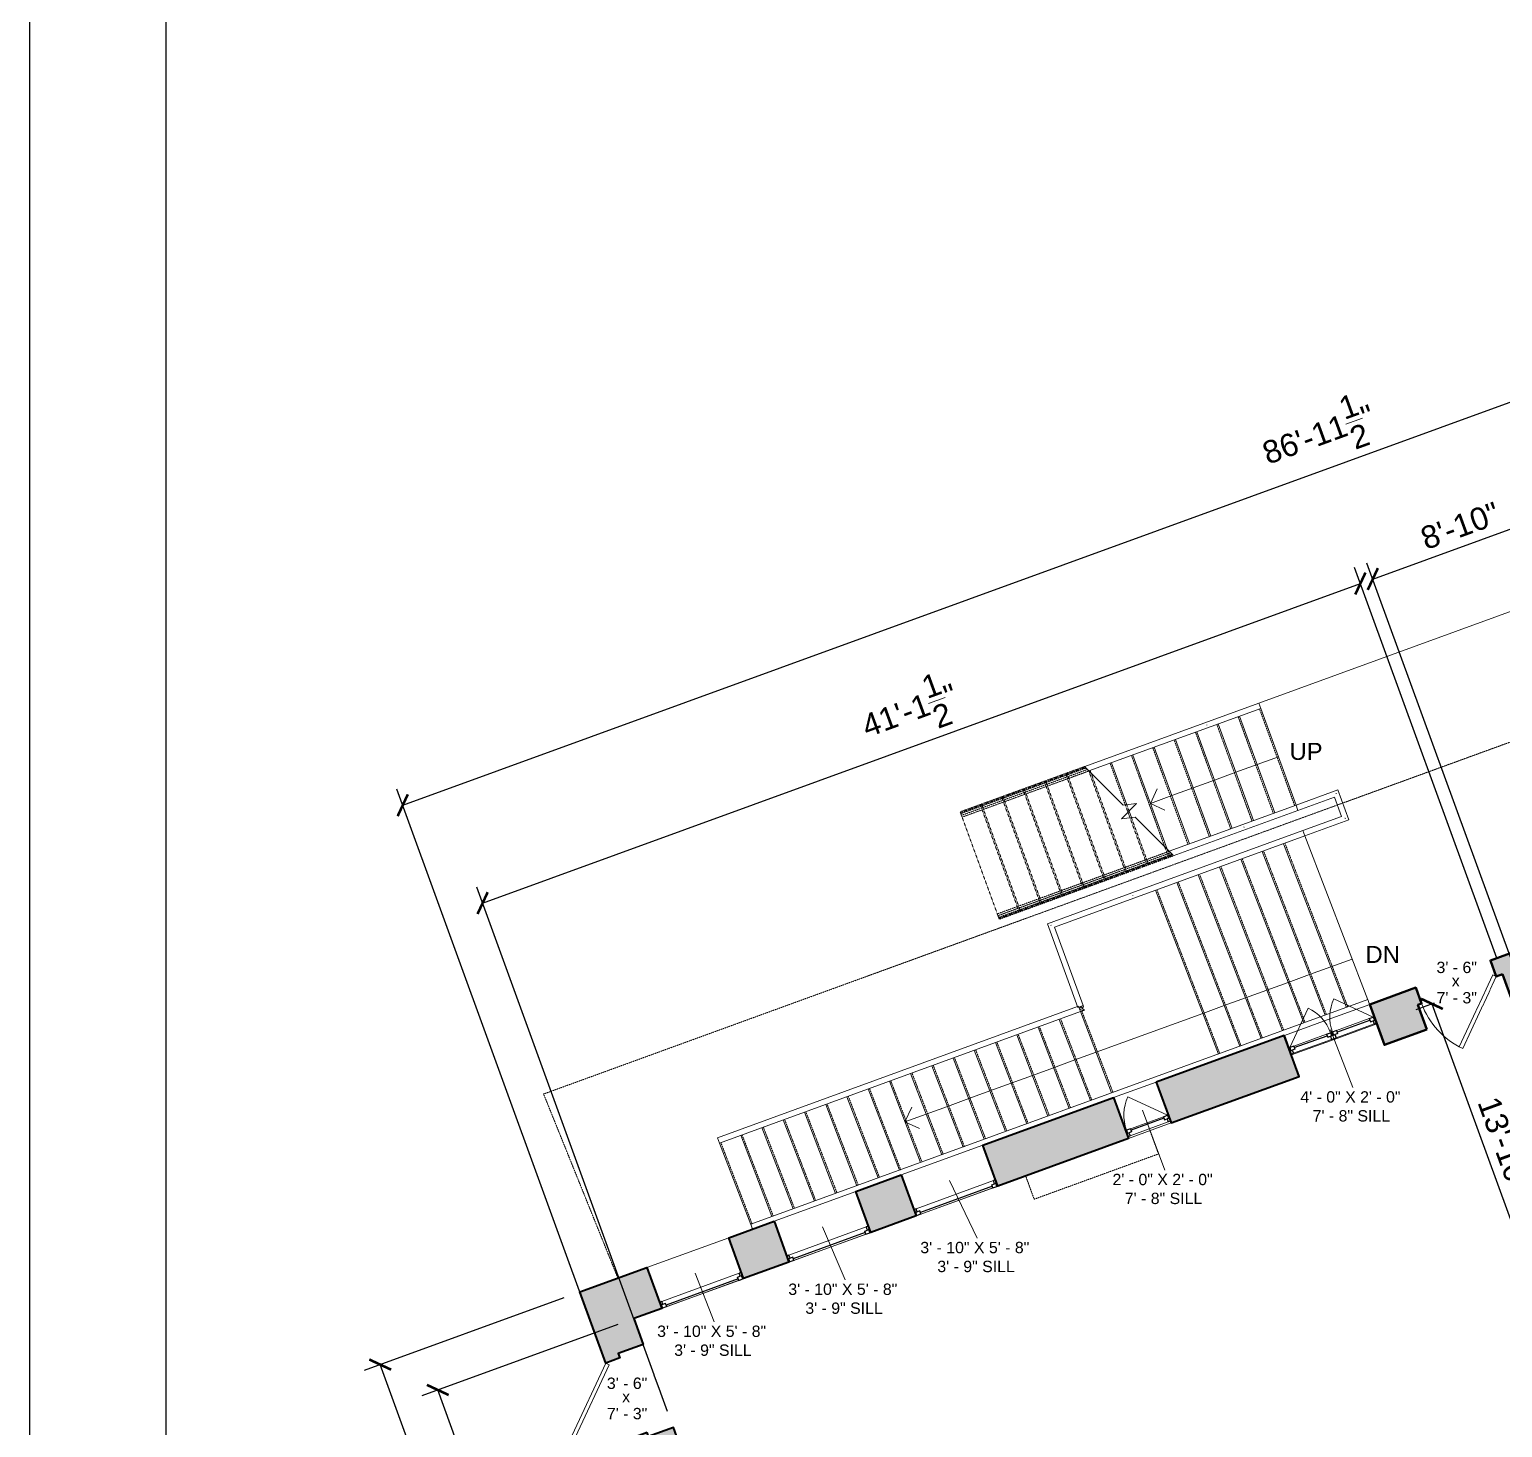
# Model space of a CAD drawing. Header units: inches. Extents: x -2078 to 106214, y -964 to 6385.
# Drawn here: x 12278 to 13056, y 4345 to 5083 of the extents above; entities that cross this region are included whole.
import ezdxf

# ---------------------------------------------------------------- set-up
doc = ezdxf.new("R2010")
doc.units = ezdxf.units.IN
doc.header["$MEASUREMENT"] = 0
doc.linetypes.add('HIDDEN2', pattern=[0.1875, 0.125, -0.0625])
doc.linetypes.add('Overhead 1_16_', pattern=[0.101562, 0.0625, -0.039062])
for name, color, linetype, lineweight in [('A-ANNO', 2, 'Continuous', 5), ('A-ANNO-DIMS', 1, 'Continuous', 9), ('A-CASE', 4, 'Continuous', 9), ('A-DETAIL-3', 40, 'Continuous', 15), ('A-DOOR', 1, 'Continuous', 18), ('A-GLAZ', 2, 'Continuous', 30), ('A-HIDDEN', 2, 'HIDDEN2', 18), ('A-RAILING', 4, 'Continuous', 9), ('A-STRS', 4, 'Continuous', 9), ('A-STRS-MBND', 31, 'Overhead 1_16_', 9), ('A-WALL', 3, 'Continuous', 40), ('A-WINDOWS', 2, 'Continuous', 18), ('S-STRS-ANNO', 31, 'Continuous', 9), ('S-STRS-MBND', 31, 'Continuous', 9)]:
    doc.layers.add(name, color=color, linetype=linetype, lineweight=lineweight)
doc.layers.add('A-HATCH', color=9, linetype='Continuous')
doc.layers.add('A-TB', color=7, linetype='Continuous')
doc.styles.add('Arial', font='arial.ttf')
doc.styles.add('Arial_1', font='arial.ttf', dxfattribs={"height": 0.0625})
doc.styles.add('Arial_2', font='arial.ttf', dxfattribs={"height": 3})
doc.styles.add('Jay Cad', font='arial.ttf', dxfattribs={"height": 0.125})
doc.dimstyles.new('Jay Cad - DIMS', dxfattribs={"dimtxt": 0.125, "dimasz": 0.09375, "dimexe": 0.09375, "dimexo": 0.09375, "dimgap": 0.046875, "dimtad": 1, "dimdec": 1, "dimzin": 0, "dimdsep": 46, "dimlunit": 4, "dimtxsty": 'Jay Cad', "dimblk": 'ARCHTICK', "dimcen": 0.09, "dimclrd": 1, "dimclre": 1, "dimclrt": 256, "dimadec": 0, "dimazin": 0, "dimtfac": 1, "dimtdec": 1, "dimtofl": 0, "dimtmove": 1, "dimatfit": 3, "dimfxl": 1, "dimtolj": 1, "dimtzin": 0, "dimarcsym": 0})

# ---------------------------------------------------------------- blocks, each defined once
blk = doc.blocks.new('Railing - Railing-1516540-Munger Science Center _ Ahmanson Lecture Hall-2nd Floor')
at = {"layer": 'A-RAILING'}
for p, q in [((-1769.82, 255.33), (-1769.88, 255.51)), ((-1768.53, 254.73), (-1768.8, 255.47))]:
    blk.add_line(p, q, dxfattribs=at)
blk = doc.blocks.new('Top Rail Type - Top Rail_Internal_-1516546-Munger Science Center _ Ahmanson Lecture Hall-2nd Floor')
at = {"layer": 'A-RAILING', "flags": 128}
for points in [[(-1617.09, 258.01), (-1617.06, 257.93), (-1617.04, 257.85)], [(-1943.16, 139.15), (-1943.19, 139.23), (-1943.22, 139.31)]]:
    blk.add_lwpolyline(points, dxfattribs=at)
blk = doc.blocks.new('Top Rail Type - Top Rail_Internal_-V3-Munger Science Center _ Ahmanson Lecture Hall-2nd Floor')
at = {"layer": 'A-RAILING'}
for p, q in [((-1943.7, 140.64), (-1617.58, 259.34)), ((-1617.58, 259.34), (-1616.66, 256.83)), ((-1943.7, 140.64), (-1942.79, 138.13))]:
    blk.add_line(p, q, dxfattribs=at)
blk = doc.blocks.new('Top Rail Type - Top Rail_Internal_-1516557-Munger Science Center _ Ahmanson Lecture Hall-2nd Floor')
at = {"layer": 'A-RAILING'}
for p, q in [((-1769.49, 252.99), (-1767.6, 253.68)), ((-1767.77, 255.56), (-1768, 256.19))]:
    blk.add_line(p, q, dxfattribs=at)
at = {"layer": 'A-RAILING', "flags": 128}
for points in [[(-1651.41, 347.31), (-1651.38, 347.23), (-1651.35, 347.15)], [(-1767.6, 253.68), (-1767.5, 253.77), (-1767.53, 253.92), (-1767.68, 254.12), (-1767.95, 254.35), (-1768.31, 254.6), (-1768.75, 254.86), (-1769.23, 255.09), (-1769.72, 255.3), (-1770.1, 255.43)], [(-1770.1, 254.45), (-1770.01, 254.4), (-1769.53, 254.16), (-1769.04, 253.95), (-1768.57, 253.79), (-1768.16, 253.69), (-1767.83, 253.65), (-1767.6, 253.68)], [(-1767.77, 255.56), (-1767.77, 255.42), (-1767.91, 255.35), (-1768.16, 255.33), (-1768.51, 255.39), (-1768.93, 255.51), (-1769.41, 255.68), (-1769.52, 255.73)], [(-1960.75, 184.88), (-1960.78, 184.96), (-1960.81, 185.04)]]:
    blk.add_lwpolyline(points, dxfattribs=at)
at = {"layer": 'A-RAILING'}
for points in [[(-1741.72, 314.26), (-1741.73, 314.28), (-1741.75, 314.34), (-1741.77, 314.39), (-1741.78, 314.41)], [(-1784.91, 298.53), (-1784.95, 298.55), (-1785.03, 298.59), (-1785.1, 298.62), (-1785.14, 298.64)]]:
    blk.add_open_spline(points, degree=3, dxfattribs=at)
blk = doc.blocks.new('Top Rail Type - Top Rail_Internal_-V4-Munger Science Center _ Ahmanson Lecture Hall-2nd Floor')
at = {"layer": 'A-RAILING'}
for p, q in [((-1742.26, 315.75), (-1651.89, 348.64)), ((-1741.24, 312.93), (-1650.87, 345.82)), ((-1651.89, 348.64), (-1650.87, 345.82)), ((-1786.95, 299.48), (-1742.26, 315.75)), ((-1783.1, 297.69), (-1741.24, 312.93)), ((-1770.82, 255.17), (-1786.95, 299.48)), ((-1768, 256.19), (-1783.1, 297.69)), ((-1961.29, 186.37), (-1770.99, 255.64)), ((-1960.27, 183.55), (-1769.49, 252.99)), ((-1770.82, 255.17), (-1770.52, 255.28)), ((-1770.69, 255.74), (-1770.52, 255.81)), ((-1770.52, 255.81), (-1769.49, 252.99)), ((-1770.35, 255.34), (-1768, 256.19)), ((-1961.29, 186.37), (-1960.27, 183.55))]:
    blk.add_line(p, q, dxfattribs=at)
blk = doc.blocks.new('JC_DOOR_SINGLE PANEL - SINGLE DOOR-1460585-Munger Science Center _ Ahmanson Lecture Hall-2nd Floor')
at = {"layer": 'A-DOOR', "lineweight": 20}
for p, q in [((-10.11, -32.78), (19.59, -3.09)), ((21, -4.5), (-8.7, -34.2)), ((19.59, -3.09), (21, -4.5)), ((-8.7, -34.2), (-10.11, -32.78))]:
    blk.add_line(p, q, dxfattribs=at)
at = {"layer": 'A-DOOR', "lineweight": 9}
blk.add_arc((21, -4.5), 42, 180, 225, dxfattribs=at)
blk = doc.blocks.new('JC_CASEMENT_DOUBLE - CASEMENT - DOUBLE-1619503-Munger Science Center _ Ahmanson Lecture Hall-2nd Floor')
at = {"layer": 'A-GLAZ'}
for p, q in [((-24, 5.5), (-24, -5.5)), ((24, 5.5), (24, -5.5)), ((-21.25, -1.5), (-24, -1.5)), ((-24, -5), (-22.75, -5)), ((-23.5, -1.5), (-23.5, -3.25)), ((-23.5, -3.25), (-22.75, -3.25)), ((-21.25, -3.25), (-22.75, -3.25)), ((-22.75, -3.25), (-22.75, -5)), ((-21.25, -1.5), (-21.25, -3.25)), ((-2.75, -1.5), (0, -1.5)), ((-2.75, -1.5), (-2.75, -3.25)), ((-2.75, -3.25), (-1.25, -3.25)), ((-1.25, -3.25), (-1.25, -5)), ((-0.5, -3.25), (-1.25, -3.25)), ((-1.25, -5), (0, -5)), ((-0.5, -1.5), (-0.5, -3.25)), ((2.75, -1.5), (0, -1.5)), ((0, -5), (1.25, -5)), ((0.5, -1.5), (0.5, -3.25)), ((0.5, -3.25), (1.25, -3.25)), ((2.75, -3.25), (1.25, -3.25)), ((1.25, -3.25), (1.25, -5)), ((2.75, -1.5), (2.75, -3.25)), ((21.25, -1.5), (24, -1.5)), ((21.25, -1.5), (21.25, -3.25)), ((21.25, -3.25), (22.75, -3.25)), ((22.75, -3.25), (22.75, -5)), ((23.5, -3.25), (22.75, -3.25)), ((22.75, -5), (24, -5)), ((23.5, -1.5), (23.5, -3.25))]:
    blk.add_line(p, q, dxfattribs=at)
at = {"layer": 'A-GLAZ', "lineweight": 9}
for p, q in [((-1.25, -5), (-22.75, -5)), ((-21.25, -1.5), (-2.75, -1.5)), ((22.75, -5), (1.25, -5)), ((2.75, -1.5), (21.25, -1.5))]:
    blk.add_line(p, q, dxfattribs=at)
at = {"layer": 'A-GLAZ', "lineweight": 30}
for p, q in [((-21.25, -2.38), (-2.75, -2.38)), ((2.75, -2.38), (21.25, -2.38))]:
    blk.add_line(p, q, dxfattribs=at)
at = {"layer": 'A-WINDOWS', "lineweight": 9}
for p, q in [((-23.5, -1.5), (-7.24, 14.76)), ((23.5, -1.5), (7.24, 14.76))]:
    blk.add_line(p, q, dxfattribs=at)
at = {"layer": 'A-WINDOWS'}
for p, q in [((0, 5.5), (-24, 5.5)), ((24, 5.5), (0, 5.5)), ((-24, -5.5), (0, -5.5)), ((0, -5.5), (24, -5.5))]:
    blk.add_line(p, q, dxfattribs=at)
at = {"layer": 'A-WINDOWS', "lineweight": 9}
for centre, start, end in [((-23.5, -1.5), 360, 45), ((23.5, -1.5), 135, 180)]:
    blk.add_arc(centre, 23, start, end, dxfattribs=at)
blk = doc.blocks.new('Window-Casement-Single_Left instance - 17_ x 24_-1619412-Munger Science Center _ Ahmanson Lecture Hall-2nd Floor')
at = {"layer": 'A-GLAZ'}
for p, q in [((-12, 11.5), (-12, -11.5)), ((12, 11.5), (12, -11.5)), ((-9.25, -7), (-12, -7)), ((-11.5, -7), (-11.5, -8.75)), ((-9.25, -7), (-9.25, -8.75)), ((9.25, -7), (12, -7)), ((9.25, -7), (9.25, -8.75)), ((11.5, -7), (11.5, -8.75)), ((-10.75, -10.5), (-12, -10.5)), ((-11.5, -8.75), (-10.75, -8.75)), ((-9.25, -8.75), (-10.75, -8.75)), ((-10.75, -8.75), (-10.75, -10.5)), ((9.25, -8.75), (10.75, -8.75)), ((10.75, -8.75), (10.75, -10.5)), ((11.5, -8.75), (10.75, -8.75)), ((12, -10.5), (10.75, -10.5))]:
    blk.add_line(p, q, dxfattribs=at)
at = {"layer": 'A-GLAZ', "lineweight": 9}
for p, q in [((9.25, -7), (-9.25, -7)), ((-10.75, -10.5), (10.75, -10.5))]:
    blk.add_line(p, q, dxfattribs=at)
at = {"layer": 'A-GLAZ', "lineweight": 30}
blk.add_line((9.25, -7.88), (-9.25, -7.88), dxfattribs=at)
at = {"layer": 'A-WINDOWS'}
for p, q in [((-12, 11.5), (12, 11.5)), ((12, -11.5), (-12, -11.5))]:
    blk.add_line(p, q, dxfattribs=at)
at = {"layer": 'A-WINDOWS', "lineweight": 9}
blk.add_line((11.5, -7), (-4.76, 9.26), dxfattribs=at)
blk.add_arc((11.5, -7), 23, 135, 180, dxfattribs=at)
blk = doc.blocks.new('JC_FIXED WINDOW - MUNTIN - FIXED WINDOW-1619307-Munger Science Center _ Ahmanson Lecture Hall-2nd Floor')
at = {"layer": 'A-GLAZ'}
for p, q in [((-23, 11.5), (-23, -11.5)), ((-20.25, 11.5), (-23, 11.5)), ((-23, 8), (-21.75, 8)), ((-22.5, 11.5), (-22.5, 9.75)), ((-22.5, 9.75), (-21.75, 9.75)), ((-20.25, 9.75), (-21.75, 9.75)), ((-21.75, 9.75), (-21.75, 8)), ((-20.25, 11.5), (-20.25, 9.75)), ((20.25, 11.5), (23, 11.5)), ((20.25, 11.5), (20.25, 9.75)), ((20.25, 9.75), (22.5, 9.75)), ((21.75, 9.75), (21.75, 8)), ((21.75, 8), (23, 8)), ((22.5, 11.5), (22.5, 9.75)), ((23, 11.5), (23, -11.5))]:
    blk.add_line(p, q, dxfattribs=at)
at = {"layer": 'A-GLAZ', "lineweight": 9}
for p, q in [((21.75, 8), (-21.75, 8)), ((20.25, 11.5), (-20.25, 11.5))]:
    blk.add_line(p, q, dxfattribs=at)
at = {"layer": 'A-GLAZ', "lineweight": 30}
blk.add_line((-20.25, 10.625), (20.25, 10.625), dxfattribs=at)
at = {"layer": 'A-WINDOWS'}
for p, q in [((23, 11.5), (-23, 11.5)), ((-23, -11.5), (23, -11.5))]:
    blk.add_line(p, q, dxfattribs=at)
blk = doc.blocks.new('JC_DOOR_SINGLE PANEL - SINGLE DOOR-1467870-Munger Science Center _ Ahmanson Lecture Hall-2nd Floor')
at = {"layer": 'A-DOOR', "lineweight": 20}
for p, q in [((-8.7, 33.7), (-10.11, 32.28)), ((-10.11, 32.28), (19.59, 2.59)), ((21, 4), (-8.7, 33.7)), ((19.59, 2.59), (21, 4))]:
    blk.add_line(p, q, dxfattribs=at)
at = {"layer": 'A-DOOR', "lineweight": 9}
blk.add_arc((21, 4), 42, 135, 180, dxfattribs=at)
blk = doc.blocks.new('Railing - Railing-1586091-Munger Science Center _ Ahmanson Lecture Hall-2nd Floor')
at = {"layer": 'A-RAILING', "linetype": 'HIDDEN2'}
for p, q in [((-1766.54, 381.72), (-1832.68, 357.64)), ((-1766.54, 381.72), (-1832.68, 357.64)), ((-1766.54, 381.72), (-1832.68, 357.64)), ((-1766.54, 381.72), (-1832.68, 357.64)), ((-1766.54, 381.72), (-1832.68, 357.64)), ((-1765.76, 380.94), (-1832.34, 356.7)), ((-1765.76, 380.94), (-1832.34, 356.7)), ((-1765.76, 380.94), (-1832.34, 356.7)), ((-1765.76, 380.94), (-1832.34, 356.7)), ((-1765.76, 380.94), (-1832.34, 356.7)), ((-1832.34, 356.7), (-1832.68, 357.64)), ((-1832.34, 356.7), (-1832.68, 357.64)), ((-1832.34, 356.7), (-1832.68, 357.64)), ((-1832.34, 356.7), (-1832.68, 357.64)), ((-1832.34, 356.7), (-1832.68, 357.64))]:
    blk.add_line(p, q, dxfattribs=at)
at = {"layer": 'A-RAILING'}
for p, q in [((-1766.4, 381.77), (-1766.54, 381.72)), ((-1766.54, 381.72), (-1765.76, 380.94)), ((-1766.54, 381.72), (-1765.76, 380.94)), ((-1766.54, 381.72), (-1765.76, 380.94)), ((-1766.54, 381.72), (-1765.76, 380.94)), ((-1766.54, 381.72), (-1765.76, 380.94)), ((-1765.69, 380.96), (-1765.76, 380.94))]:
    blk.add_line(p, q, dxfattribs=at)
blk = doc.blocks.new('Railing - Railing-1586095-Munger Science Center _ Ahmanson Lecture Hall-2nd Floor')
at = {"layer": 'A-RAILING', "linetype": 'HIDDEN2'}
for p, q in [((-1721.84, 336.92), (-1813.06, 303.72)), ((-1721.84, 336.92), (-1813.06, 303.72)), ((-1721.84, 336.92), (-1813.06, 303.72)), ((-1721.84, 336.92), (-1813.06, 303.72)), ((-1721.84, 336.92), (-1813.06, 303.72)), ((-1721.14, 336.11), (-1812.72, 302.78)), ((-1721.14, 336.11), (-1812.72, 302.78)), ((-1721.14, 336.11), (-1812.72, 302.78)), ((-1721.14, 336.11), (-1812.72, 302.78)), ((-1721.14, 336.11), (-1812.72, 302.78)), ((-1812.72, 302.78), (-1813.06, 303.72)), ((-1812.72, 302.78), (-1813.06, 303.72)), ((-1812.72, 302.78), (-1813.06, 303.72)), ((-1812.72, 302.78), (-1813.06, 303.72)), ((-1812.72, 302.78), (-1813.06, 303.72))]:
    blk.add_line(p, q, dxfattribs=at)
blk = doc.blocks.new('Top Rail Type - Top Rail_Internal_-1586101-Munger Science Center _ Ahmanson Lecture Hall-2nd Floor')
at = {"layer": 'A-RAILING'}
blk.add_line((-1702.63, 404.28), (-1702.74, 404.58), dxfattribs=at)
at = {"layer": 'A-RAILING', "flags": 128}
blk.add_lwpolyline([(-1674.67, 414.71), (-1674.65, 414.63), (-1674.62, 414.56)], dxfattribs=at)
blk = doc.blocks.new('Top Rail Type - Top Rail_Internal_-V7-Munger Science Center _ Ahmanson Lecture Hall-2nd Floor')
at = {"layer": 'A-RAILING'}
for p, q in [((-1675.16, 416.04), (-1767.1, 382.58)), ((-1674.13, 413.22), (-1764.98, 380.16)), ((-1674.13, 413.22), (-1675.16, 416.04)), ((-1767.1, 382.58), (-1766.93, 382.11)), ((-1766.93, 382.11), (-1764.98, 380.16))]:
    blk.add_line(p, q, dxfattribs=at)
at = {"layer": 'A-RAILING', "linetype": 'HIDDEN2'}
for p, q in [((-1767.1, 382.58), (-1833.03, 358.58)), ((-1764.98, 380.16), (-1832, 355.76)), ((-1832, 355.76), (-1833.03, 358.58))]:
    blk.add_line(p, q, dxfattribs=at)
blk = doc.blocks.new('Top Rail Type - Top Rail_Internal_-1586112-Munger Science Center _ Ahmanson Lecture Hall-2nd Floor')
at = {"layer": 'A-RAILING'}
blk.add_line((-1683, 350.36), (-1683.11, 350.65), dxfattribs=at)
at = {"layer": 'A-RAILING', "flags": 128}
blk.add_lwpolyline([(-1655.05, 360.78), (-1655.02, 360.71), (-1654.99, 360.63)], dxfattribs=at)
blk = doc.blocks.new('Top Rail Type - Top Rail_Internal_-V8-Munger Science Center _ Ahmanson Lecture Hall-2nd Floor')
at = {"layer": 'A-RAILING'}
for p, q in [((-1655.53, 362.12), (-1722.55, 337.72)), ((-1654.51, 359.3), (-1720.43, 335.3)), ((-1654.51, 359.3), (-1655.53, 362.12)), ((-1722.55, 337.72), (-1720.6, 335.77)), ((-1720.6, 335.77), (-1720.43, 335.3))]:
    blk.add_line(p, q, dxfattribs=at)
at = {"layer": 'A-RAILING', "linetype": 'HIDDEN2'}
for p, q in [((-1722.55, 337.72), (-1813.4, 304.66)), ((-1720.43, 335.3), (-1812.37, 301.84)), ((-1812.37, 301.84), (-1813.4, 304.66))]:
    blk.add_line(p, q, dxfattribs=at)
blk = doc.blocks.new('Top Rail Type - Top Rail_Internal_-1586316-Munger Science Center _ Ahmanson Lecture Hall-2nd Floor')
at = {"layer": 'A-RAILING'}
blk.add_line((-1651.41, 347.32), (-1651.35, 347.14), dxfattribs=at)
for points in [[(-1634.4, 368.11), (-1634.38, 368.15), (-1634.34, 368.23), (-1634.31, 368.31), (-1634.29, 368.35)], [(-1629.71, 355.22), (-1629.67, 355.2), (-1629.59, 355.16), (-1629.51, 355.12), (-1629.47, 355.11)]]:
    blk.add_open_spline(points, degree=3, dxfattribs=at)
blk = doc.blocks.new('Top Rail Type - Top Rail_Internal_-V9-Munger Science Center _ Ahmanson Lecture Hall-2nd Floor')
at = {"layer": 'A-RAILING'}
for p, q in [((-1655.53, 362.12), (-1633.45, 370.15)), ((-1654.51, 359.3), (-1635.24, 366.31)), ((-1635.24, 366.31), (-1631.51, 356.06)), ((-1633.45, 370.15), (-1627.67, 354.26)), ((-1631.51, 356.06), (-1651.89, 348.64)), ((-1627.67, 354.26), (-1650.87, 345.82)), ((-1650.87, 345.82), (-1651.89, 348.64))]:
    blk.add_line(p, q, dxfattribs=at)
blk = doc.blocks.new('JC- existing door Tag_quad - JC- existing door Tag_quad-839775-Munger Science Center _ Ahmanson Lecture Hall-2nd Floor')
at = {"layer": 'A-ANNO', "insert": (-0.0234, 0.0378), "char_height": 0.0625, "width": 0.0505, "attachment_point": 1, "style": 'Arial_1', "bg_fill": 3, "box_fill_scale": 1.25, "bg_fill_color": 256, "bg_fill_true_color": 13158600, "bg_fill_transparency": 0}
blk.add_mtext('x', dxfattribs=at)
blk = doc.blocks.new('_ArchTick')
at = {"color": 0, "linetype": 'ByBlock', "const_width": 0.15}
blk.add_lwpolyline([(-0.5, -0.5), (0.5, 0.5)], dxfattribs=at)
blk = doc.blocks.new('*D3389')
at = {"layer": 'A-ANNO-DIMS', "color": 1, "lineweight": -2, "transparency": 16777216}
for p, q in [((12588.82, 4399.29), (12485.23, 4361.59)), ((12642.63, 3955.43), (12493.68, 4364.67)), ((12737.77, 3990.06), (12634.18, 3952.35))]:
    blk.add_line(p, q, dxfattribs=at)
at = {"layer": 'Defpoints', "color": 0, "transparency": 16777216}
for p in [(12597.28, 4402.37), (12493.68, 4364.67), (12746.23, 3993.13)]:
    blk.add_point(p, dxfattribs=at)
at = {"layer": 'A-ANNO-DIMS', "color": 1, "lineweight": -2, "transparency": 16777216, "xscale": 9, "yscale": 9, "zscale": 9}
for p, rotation in [((12493.68, 4364.67), 110.0000000004285), ((12642.63, 3955.43), 290.0000000004284)]:
    blk.add_blockref('_ArchTick', p, dxfattribs=dict(at, rotation=rotation))
at = {"layer": 'A-ANNO-DIMS', "color": 2, "transparency": 16777216, "insert": (12585.69, 4166.43), "char_height": 12, "width": 1.4974, "attachment_point": 5, "rotation": 290, "style": 'Jay Cad'}
blk.add_mtext('\\A1;36\'-3{\\H1x;\\S1/2;}"', dxfattribs=at)
blk = doc.blocks.new('*D3391')
at = {"layer": 'A-ANNO-DIMS', "color": 1, "lineweight": -2, "transparency": 16777216}
for p, q in [((12560.28, 4413.38), (12454.81, 4374.99)), ((12709.52, 3701.49), (12463.26, 4378.07)), ((13392.59, 3950.11), (12701.06, 3698.41))]:
    blk.add_line(p, q, dxfattribs=at)
at = {"layer": 'Defpoints', "color": 0, "transparency": 16777216}
for p in [(12568.74, 4416.46), (12463.26, 4378.07), (13401.05, 3953.19)]:
    blk.add_point(p, dxfattribs=at)
at = {"layer": 'A-ANNO-DIMS', "color": 1, "lineweight": -2, "transparency": 16777216, "xscale": 9, "yscale": 9, "zscale": 9}
for p, rotation in [((12463.26, 4378.07), 110.0000000004285), ((12709.52, 3701.49), 290.0000000004284)]:
    blk.add_blockref('_ArchTick', p, dxfattribs=dict(at, rotation=rotation))
at = {"layer": 'A-ANNO-DIMS', "color": 2, "transparency": 16777216, "insert": (12596.38, 4043.42), "char_height": 12, "width": 0.9747, "attachment_point": 5, "rotation": 290, "style": 'Jay Cad'}
blk.add_mtext("\\A1;60'", dxfattribs=at)
blk = doc.blocks.new('*D3396')
at = {"layer": 'A-ANNO-DIMS', "color": 1, "lineweight": -2, "transparency": 16777216}
for p, q in [((13160.18, 4629.6), (13084.38, 4837.85)), ((12987.85, 4793.14), (13087.46, 4829.39)), ((13060.57, 4593.34), (12984.77, 4801.59))]:
    blk.add_line(p, q, dxfattribs=at)
at = {"layer": 'Defpoints', "color": 0, "transparency": 16777216}
for p in [(13087.46, 4829.39), (13163.26, 4621.14), (13063.65, 4584.89)]:
    blk.add_point(p, dxfattribs=at)
at = {"layer": 'A-ANNO-DIMS', "color": 1, "lineweight": -2, "transparency": 16777216, "xscale": 9, "yscale": 9, "zscale": 9}
for p, rotation in [((13087.46, 4829.39), 20.00000000002227), ((12987.85, 4793.14), 200.0000000000223)]:
    blk.add_blockref('_ArchTick', p, dxfattribs=dict(at, rotation=rotation))
at = {"layer": 'A-ANNO-DIMS', "color": 2, "transparency": 16777216, "insert": (13034.02, 4821.25), "char_height": 12, "width": 0.9747, "attachment_point": 5, "rotation": 20, "style": 'Jay Cad'}
blk.add_mtext('\\A1;8\'-10"', dxfattribs=at)
blk = doc.blocks.new('*D3397')
at = {"layer": 'A-ANNO-DIMS', "color": 1, "lineweight": -2, "transparency": 16777216}
for p, q in [((13053.31, 4592.83), (12978.2, 4799.2)), ((12517.37, 4621.9), (12981.27, 4790.74)), ((12615.15, 4353.27), (12514.3, 4630.35))]:
    blk.add_line(p, q, dxfattribs=at)
at = {"layer": 'Defpoints', "color": 0, "transparency": 16777216}
for p in [(12981.27, 4790.74), (13056.39, 4584.37), (12618.22, 4344.81)]:
    blk.add_point(p, dxfattribs=at)
at = {"layer": 'A-ANNO-DIMS', "color": 1, "lineweight": -2, "transparency": 16777216, "xscale": 9, "yscale": 9, "zscale": 9}
for p, rotation in [((12981.27, 4790.74), 20.00000000002227), ((12517.37, 4621.9), 200.0000000000223)]:
    blk.add_blockref('_ArchTick', p, dxfattribs=dict(at, rotation=rotation))
at = {"layer": 'A-ANNO-DIMS', "color": 2, "transparency": 16777216, "insert": (12742.98, 4723.75), "char_height": 12, "width": 1.8435, "attachment_point": 5, "rotation": 20, "style": 'Jay Cad'}
blk.add_mtext('\\A1;41\'-1{\\H1x;\\S1/2;}"', dxfattribs=at)
blk = doc.blocks.new('*D3398')
at = {"layer": 'A-ANNO-DIMS', "color": 1, "lineweight": -2, "transparency": 16777216}
for p, q in [((13550.15, 4771.54), (13452.8, 5039.01)), ((12475.15, 4673.6), (13455.88, 5030.56)), ((12578.48, 4389.68), (12472.07, 4682.06))]:
    blk.add_line(p, q, dxfattribs=at)
at = {"layer": 'Defpoints', "color": 0, "transparency": 16777216}
for p in [(13455.88, 5030.56), (13553.23, 4763.08), (12581.56, 4381.22)]:
    blk.add_point(p, dxfattribs=at)
at = {"layer": 'A-ANNO-DIMS', "color": 1, "lineweight": -2, "transparency": 16777216, "xscale": 9, "yscale": 9, "zscale": 9}
for p, rotation in [((13455.88, 5030.56), 20.00000000002227), ((12475.15, 4673.6), 200.0000000000223)]:
    blk.add_blockref('_ArchTick', p, dxfattribs=dict(at, rotation=rotation))
at = {"layer": 'A-ANNO-DIMS', "color": 2, "transparency": 16777216, "insert": (12959.13, 4869.6), "char_height": 12, "width": 2.0166, "attachment_point": 5, "rotation": 20, "style": 'Jay Cad'}
blk.add_mtext('\\A1;86\'-11{\\H1x;\\S1/2;}"', dxfattribs=at)
blk = doc.blocks.new('*D3422')
at = {"layer": 'A-ANNO-DIMS', "color": 1, "lineweight": -2, "transparency": 16777216}
for p, q in [((13020.28, 4569.1), (13010.64, 4565.59)), ((13019.1, 4568.67), (13075.87, 4412.68)), ((13111.97, 4425.82), (13067.41, 4409.6))]:
    blk.add_line(p, q, dxfattribs=at)
at = {"layer": 'Defpoints', "color": 0, "transparency": 16777216}
for p in [(13028.74, 4572.18), (13120.43, 4428.9), (13075.87, 4412.68)]:
    blk.add_point(p, dxfattribs=at)
at = {"layer": 'A-ANNO-DIMS', "color": 1, "lineweight": -2, "transparency": 16777216, "xscale": 9, "yscale": 9, "zscale": 9}
for p, rotation in [((13019.1, 4568.67), 110.0000000004285), ((13075.87, 4412.68), 290.0000000004284)]:
    blk.add_blockref('_ArchTick', p, dxfattribs=dict(at, rotation=rotation))
at = {"layer": 'A-ANNO-DIMS', "color": 2, "transparency": 16777216, "insert": (13057.47, 4494.31), "char_height": 12, "width": 1.1478, "attachment_point": 5, "rotation": 290, "style": 'Jay Cad'}
blk.add_mtext('\\A1;13\'-10"', dxfattribs=at)
blk = doc.blocks.new('JC_TB_48x36 - JC_TB_3624-1264225-Floor Plans')
at = {"layer": 'A-TB'}
for p, q in [((-0.0031, 24.0125), (-0.0031, -11.9875)), ((0.7469, 23.5125), (0.7469, -11.4875))]:
    blk.add_line(p, q, dxfattribs=at)

msp = doc.modelspace()

# ---------------------------------------------------------------- linework, layer by layer
at = {"layer": 'A-ANNO'}
for p, q in [((12965.518, 4555.023), (12977.293, 4524.499)), ((12866.083, 4512.447), (12878.015, 4480.874)), ((12764.132, 4475.339), (12778.829, 4444.921)), ((12696.944, 4450.885), (12709.053, 4422.887)), ((12629.756, 4426.431), (12639.747, 4400.686))]:
    msp.add_line(p, q, dxfattribs=at)
at = {"layer": 'A-CASE', "linetype": 'HIDDEN2'}
for p, q in [((12870.087, 4501.666), (12874.564, 4489.365)), ((12808.857, 4465.45), (12874.564, 4489.365)), ((12804.38, 4477.751), (12808.857, 4465.45))]:
    msp.add_line(p, q, dxfattribs=at)
at = {"layer": 'A-DETAIL-3', "lineweight": 9}
msp.add_line((12927.637, 4727.592), (13557.512, 4956.848), dxfattribs=at)
at = {"layer": 'A-STRS', "linetype": 'HIDDEN2'}
for p, q in [((12935.283, 4669.305), (12916.682, 4720.412)), ((12946.56, 4673.41), (12927.958, 4724.517)), ((12912.731, 4661.097), (12894.129, 4712.204)), ((12924.007, 4665.201), (12905.406, 4716.308)), ((12890.178, 4652.889), (12871.577, 4703.995)), ((12901.454, 4656.993), (12882.853, 4708.1)), ((12857.026, 4673.803), (12849.024, 4695.787)), ((12877.852, 4651.667), (12860.3, 4699.891)), ((12859.499, 4667.007), (12858.444, 4669.905)), ((12930.119, 4649.431), (12963.326, 4562.922)), ((12941.397, 4653.536), (12974.604, 4567.027)), ((12907.563, 4641.222), (12940.77, 4554.712)), ((12918.841, 4645.326), (12952.048, 4558.817)), ((12885.007, 4633.012), (12918.214, 4546.503)), ((12896.285, 4637.117), (12929.492, 4550.608)), ((12873.729, 4628.907), (12906.936, 4542.398)), ((12834.047, 4564.809), (12850.53, 4521.868)), ((12811.617, 4556.645), (12828.1, 4513.704)), ((12822.84, 4560.73), (12839.323, 4517.789)), ((12789.172, 4548.475), (12805.655, 4505.535)), ((12800.394, 4552.56), (12816.878, 4509.619)), ((12766.726, 4540.306), (12783.209, 4497.365)), ((12777.949, 4544.391), (12794.432, 4501.45)), ((12744.281, 4532.136), (12760.764, 4489.196)), ((12755.503, 4536.221), (12771.987, 4493.28)), ((12721.835, 4523.967), (12738.318, 4481.026)), ((12733.058, 4528.052), (12749.541, 4485.111)), ((12699.39, 4515.797), (12715.873, 4472.857)), ((12710.613, 4519.882), (12727.096, 4476.941)), ((12688.167, 4511.713), (12704.65, 4468.772)), ((12665.722, 4503.543), (12682.205, 4460.602)), ((12676.944, 4507.628), (12693.427, 4464.687)), ((12643.276, 4495.374), (12659.759, 4452.433)), ((12654.499, 4499.458), (12670.982, 4456.518))]:
    msp.add_line(p, q, dxfattribs=at)
at = {"layer": 'A-STRS'}
for p, q in [((12935.988, 4669.562), (12917.387, 4720.669)), ((12947.264, 4673.666), (12928.663, 4724.773)), ((12913.435, 4661.354), (12894.834, 4712.46)), ((12924.712, 4665.458), (12906.11, 4716.565)), ((12890.883, 4653.145), (12872.281, 4704.252)), ((12902.159, 4657.249), (12883.558, 4708.356)), ((12857.793, 4673.888), (12849.729, 4696.043)), ((12879.107, 4650.412), (12861.005, 4700.148)), ((12836.045, 4693.723), (12835.863, 4693.657)), ((12838.952, 4690.568), (12838.452, 4691.939)), ((12860.266, 4667.092), (12859.029, 4670.49)), ((12951.97, 4657.384), (12985.177, 4570.875)), ((12929.414, 4649.175), (12962.621, 4562.666)), ((12940.692, 4653.28), (12973.899, 4566.77)), ((12906.858, 4640.965), (12940.065, 4554.456)), ((12918.136, 4645.07), (12951.343, 4558.561)), ((12884.302, 4632.755), (12917.509, 4546.246)), ((12895.58, 4636.86), (12928.787, 4550.351)), ((12873.024, 4628.65), (12906.231, 4542.141)), ((12833.342, 4564.553), (12849.826, 4521.611)), ((12810.912, 4556.388), (12827.395, 4513.447)), ((12822.135, 4560.473), (12838.618, 4517.532)), ((12788.467, 4548.219), (12804.95, 4505.278)), ((12799.69, 4552.304), (12816.173, 4509.363)), ((12766.021, 4540.049), (12782.504, 4497.108)), ((12777.244, 4544.134), (12793.727, 4501.193)), ((12743.576, 4531.88), (12760.059, 4488.939)), ((12754.799, 4535.965), (12771.282, 4493.024)), ((12721.13, 4523.71), (12737.613, 4480.77)), ((12732.353, 4527.795), (12748.836, 4484.854)), ((12698.685, 4515.541), (12715.168, 4472.6)), ((12709.908, 4519.626), (12726.391, 4476.685)), ((12687.462, 4511.456), (12703.945, 4468.515)), ((12665.017, 4503.287), (12681.5, 4460.346)), ((12676.239, 4507.371), (12692.722, 4464.431)), ((12642.571, 4495.117), (12659.95, 4449.842)), ((12653.794, 4499.202), (12670.277, 4456.261))]:
    msp.add_line(p, q, dxfattribs=at)
at = {"layer": 'A-STRS-MBND'}
for p, q in [((12835.863, 4693.657), (12769.94, 4669.663)), ((12845.928, 4634.122), (12825.616, 4689.928)), ((12846.633, 4634.379), (12826.321, 4690.184)), ((12857.204, 4638.227), (12837.697, 4691.823)), ((12857.909, 4638.483), (12838.952, 4690.568)), ((12823.375, 4625.914), (12803.064, 4681.719)), ((12824.08, 4626.17), (12803.769, 4681.976)), ((12834.652, 4630.018), (12814.34, 4685.823)), ((12835.356, 4630.275), (12815.045, 4686.08)), ((12800.823, 4617.705), (12780.511, 4673.511)), ((12801.527, 4617.962), (12781.216, 4673.767)), ((12812.099, 4621.81), (12791.787, 4677.615)), ((12812.804, 4622.066), (12792.492, 4677.871)), ((12858.444, 4669.905), (12857.026, 4673.803)), ((12859.029, 4670.49), (12857.793, 4673.888)), ((12790.251, 4613.858), (12769.94, 4669.663)), ((12868.48, 4642.331), (12859.499, 4667.007)), ((12869.185, 4642.587), (12860.266, 4667.092)), ((12879.757, 4646.435), (12877.852, 4651.667)), ((12880.462, 4646.692), (12879.107, 4650.412)), ((12882.014, 4647.257), (12790.251, 4613.858))]:
    msp.add_line(p, q, dxfattribs=at)
at = {"layer": 'A-WALL'}
for points in [[(12873.426, 4527.357), (12881.293, 4505.744), (12948.95, 4530.37), (12941.084, 4551.983)], [(12850.873, 4519.149), (12858.74, 4497.536), (12789.678, 4472.399), (12781.811, 4494.012)], [(12738.586, 4478.279), (12746.452, 4456.666), (12722.49, 4447.945), (12714.623, 4469.558)], [(12671.398, 4453.825), (12679.264, 4432.212), (12655.302, 4423.491), (12647.435, 4445.103)], [(12568.736, 4416.459), (12604.21, 4429.371), (12612.076, 4407.758), (12597.276, 4402.371), (12602.235, 4388.745), (12589.079, 4383.957), (12589.934, 4381.608), (12582.417, 4378.872)]]:
    msp.add_lwpolyline(points, close=True, dxfattribs=at)
at = {"layer": 'S-STRS-ANNO'}
for p, q in [((12926.687, 4695.115), (12915.411, 4691.011)), ((12937.964, 4699.22), (12926.687, 4695.115)), ((12904.135, 4686.907), (12892.858, 4682.803)), ((12915.411, 4691.011), (12904.135, 4686.907)), ((12870.306, 4674.594), (12873.892, 4682.284)), ((12892.858, 4682.803), (12881.582, 4678.698)), ((12881.582, 4678.698), (12870.306, 4674.594)), ((12870.306, 4674.594), (12877.996, 4671.008)), ((12954.38, 4584.136), (12965.658, 4588.241)), ((12965.658, 4588.241), (12976.936, 4592.346)), ((12931.824, 4575.926), (12943.102, 4580.031)), ((12943.102, 4580.031), (12954.38, 4584.136)), ((12909.268, 4567.717), (12920.546, 4571.821)), ((12920.546, 4571.821), (12931.824, 4575.926)), ((12841.584, 4543.082), (12897.989, 4563.612)), ((12897.989, 4563.612), (12909.268, 4567.717)), ((12819.154, 4534.918), (12830.377, 4539.003)), ((12830.377, 4539.003), (12841.584, 4543.082)), ((12807.931, 4530.833), (12819.154, 4534.918)), ((12785.486, 4522.664), (12796.708, 4526.748)), ((12796.708, 4526.748), (12807.931, 4530.833)), ((12763.04, 4514.494), (12774.263, 4518.579)), ((12774.263, 4518.579), (12785.486, 4522.664)), ((12740.595, 4506.325), (12744.181, 4514.015)), ((12740.595, 4506.325), (12751.817, 4510.409)), ((12751.817, 4510.409), (12763.04, 4514.494)), ((12740.595, 4506.325), (12748.285, 4502.739))]:
    msp.add_line(p, q, dxfattribs=at)
at = {"layer": 'S-STRS-MBND'}
for p, q in [((12835.863, 4693.657), (12855.848, 4673.672)), ((12863.007, 4674.467), (12855.052, 4666.512)), ((12855.848, 4673.672), (12863.007, 4674.467)), ((12855.052, 4666.512), (12862.211, 4667.308)), ((12862.211, 4667.308), (12882.196, 4647.323))]:
    msp.add_line(p, q, dxfattribs=at)

# ---------------------------------------------------------------- block references
at = {"layer": 'A-RAILING'}
for name in ['Top Rail Type - Top Rail_Internal_-V7-Munger Science Center _ Ahmanson Lecture Hall-2nd Floor', 'Top Rail Type - Top Rail_Internal_-1586101-Munger Science Center _ Ahmanson Lecture Hall-2nd Floor', 'Railing - Railing-1586091-Munger Science Center _ Ahmanson Lecture Hall-2nd Floor', 'Top Rail Type - Top Rail_Internal_-V9-Munger Science Center _ Ahmanson Lecture Hall-2nd Floor', 'Top Rail Type - Top Rail_Internal_-1586316-Munger Science Center _ Ahmanson Lecture Hall-2nd Floor', 'Top Rail Type - Top Rail_Internal_-V8-Munger Science Center _ Ahmanson Lecture Hall-2nd Floor', 'Top Rail Type - Top Rail_Internal_-1586112-Munger Science Center _ Ahmanson Lecture Hall-2nd Floor', 'Top Rail Type - Top Rail_Internal_-V4-Munger Science Center _ Ahmanson Lecture Hall-2nd Floor', 'Top Rail Type - Top Rail_Internal_-1516557-Munger Science Center _ Ahmanson Lecture Hall-2nd Floor', 'Railing - Railing-1586095-Munger Science Center _ Ahmanson Lecture Hall-2nd Floor', 'Top Rail Type - Top Rail_Internal_-V3-Munger Science Center _ Ahmanson Lecture Hall-2nd Floor', 'Top Rail Type - Top Rail_Internal_-1516546-Munger Science Center _ Ahmanson Lecture Hall-2nd Floor', 'Railing - Railing-1516540-Munger Science Center _ Ahmanson Lecture Hall-2nd Floor']:
    msp.add_blockref(name, (14602.796, 4311.55), dxfattribs=at)
at = {"layer": 'A-WINDOWS'}
for name, p, rotation in [('JC_CASEMENT_DOUBLE - CASEMENT - DOUBLE-1619503-Munger Science Center _ Ahmanson Lecture Hall-2nd Floor', (12965.518, 4555.023), 19.99999999999998), ('Window-Casement-Single_Left instance - 17_ x 24_-1619412-Munger Science Center _ Ahmanson Lecture Hall-2nd Floor', (12866.083, 4512.447), 19.99999999999998), ('JC_FIXED WINDOW - MUNTIN - FIXED WINDOW-1619307-Munger Science Center _ Ahmanson Lecture Hall-2nd Floor', (12764.132, 4475.339), 200), ('JC_FIXED WINDOW - MUNTIN - FIXED WINDOW-1619307-Munger Science Center _ Ahmanson Lecture Hall-2nd Floor', (12696.944, 4450.885), 200), ('JC_FIXED WINDOW - MUNTIN - FIXED WINDOW-1619307-Munger Science Center _ Ahmanson Lecture Hall-2nd Floor', (12629.756, 4426.431), 200)]:
    msp.add_blockref(name, p, dxfattribs=dict(at, rotation=rotation))

# ---------------------------------------------------------------- texts
at = {"layer": 'A-ANNO', "char_height": 9, "attachment_point": 1, "line_spacing_factor": 0.941778, "style": 'Arial'}
for s, insert, width in [('UP', (12943.823, 4706.574), 20.85096), ('DN', (12983.978, 4599.274), 21.69856)]:
    msp.add_mtext(s, dxfattribs=dict(at, insert=insert, width=width))
at = {"layer": 'A-ANNO', "char_height": 6, "width": 26.967, "attachment_point": 1, "style": 'Arial_2', "bg_fill": 3, "box_fill_scale": 1.25, "bg_fill_color": 256, "bg_fill_true_color": 13158600, "bg_fill_transparency": 0}
for s, insert in [('3\' - 6"', (13021.517, 4590.927)), ('7\' - 3"', (13021.517, 4574.905)), ('3\' - 6"', (12583.049, 4371.212)), ('7\' - 3"', (12583.049, 4355.19))]:
    msp.add_mtext(s, dxfattribs=dict(at, insert=insert))
at = {"layer": 'A-ANNO', "char_height": 6, "attachment_point": 1, "style": 'Arial_2'}
for s, insert, width in [('4\' - 0" X 2\' - 0"', (12949.551, 4522.499), 66.963), ('7\' - 8" SILL', (12956.051, 4512.499), 51.207), ('2\' - 0" X 2\' - 0"', (12850.274, 4478.874), 66.963), ('7\' - 8" SILL', (12856.774, 4468.874), 51.207), ('3\' - 10" X 5\' - 8"', (12748.706, 4442.921), 72.72), ('3\' - 9" SILL', (12757.706, 4432.921), 51.207), ('3\' - 10" X 5\' - 8"', (12678.93, 4420.887), 72.72), ('3\' - 9" SILL', (12687.93, 4410.887), 51.207), ('3\' - 10" X 5\' - 8"', (12609.624, 4398.686), 72.72), ('3\' - 9" SILL', (12618.624, 4388.686), 51.207)]:
    msp.add_mtext(s, dxfattribs=dict(at, insert=insert, width=width))

# ---------------------------------------------------------------- next in the draw order: linework, layer by layer
at = {"layer": 'A-WALL', "lineweight": 50}
for points in [[(13056.388, 4584.372), (13099.482, 4465.971), (13106.06, 4468.365), (13068.509, 4571.535), (13084.484, 4577.35), (13075.862, 4601.038), (13050.021, 4591.633), (13053.099, 4583.175)], [(13016.348, 4555.151), (13011.64, 4568.086), (13013.632, 4568.81), (13010.554, 4577.268), (12986.189, 4568.4), (12993.975, 4547.008)]]:
    msp.add_lwpolyline(points, close=True, dxfattribs=at)
at = {"layer": 'A-WALL'}
msp.add_lwpolyline([(12604.299, 4342.141), (12596.782, 4339.404), (12606.273, 4313.328), (12626.946, 4320.852), (12618.225, 4344.815), (12605.069, 4340.026)], close=True, dxfattribs=at)

# ---------------------------------------------------------------- next in the draw order: block references
at = {"layer": 'A-DOOR'}
for name, p, rotation in [('JC_DOOR_SINGLE PANEL - SINGLE DOOR-1460585-Munger Science Center _ Ahmanson Lecture Hall-2nd Floor', (13031.826, 4580.221), 19.99999999999998), ('JC_DOOR_SINGLE PANEL - SINGLE DOOR-1467870-Munger Science Center _ Ahmanson Lecture Hall-2nd Floor', (12593.358, 4360.506), 110.0000000000001)]:
    msp.add_blockref(name, p, dxfattribs=dict(at, rotation=rotation))

# ---------------------------------------------------------------- next in the draw order: dimensions: what is measured, and where the dimension line sits
at = {"layer": 'A-ANNO-DIMS'}
dim = msp.add_linear_dim(base=(13075.872, 4412.682), p1=(13028.739, 4572.181), p2=(13120.425, 4428.898), angle=290, dimstyle='Jay Cad - DIMS', override={"dimclrt": 2}, dxfattribs=at)
dim.commit()
dim.dimension.update_dxf_attribs({"geometry": '*D3422', "text_midpoint": (13057.474, 4494.313)})

# ---------------------------------------------------------------- next in the draw order: block references
at = {"layer": 'A-ANNO', "xscale": 96, "yscale": 96, "zscale": 96}
for p in [(13031.826, 4580.221), (12593.358, 4360.506)]:
    msp.add_blockref('JC- existing door Tag_quad - JC- existing door Tag_quad-839775-Munger Science Center _ Ahmanson Lecture Hall-2nd Floor', p, dxfattribs=at)

# ---------------------------------------------------------------- next in the draw order: hatches: boundary and pattern name
at = {"layer": 'A-HATCH'}
h = msp.add_hatch(color=256, dxfattribs=at)
h.dxf.hatch_style = 1
h.paths.add_polyline_path([(12612.076, 4407.758), (12604.21, 4429.371), (12568.736, 4416.459), (12582.417, 4378.872), (12589.934, 4381.608), (12589.079, 4383.957), (12602.235, 4388.745), (12597.276, 4402.371)])
h.paths.add_polyline_path([(12671.398, 4453.825), (12647.435, 4445.103), (12655.302, 4423.491), (12679.264, 4432.212)])
h.paths.add_polyline_path([(12738.586, 4478.279), (12714.623, 4469.558), (12722.49, 4447.945), (12746.452, 4456.666)])
h.paths.add_polyline_path([(12858.74, 4497.536), (12850.873, 4519.149), (12781.811, 4494.012), (12789.678, 4472.399)])
h.paths.add_polyline_path([(12948.95, 4530.37), (12941.084, 4551.983), (12873.426, 4527.357), (12881.293, 4505.744)])
h.paths.add_polyline_path([(13011.64, 4568.086), (13013.632, 4568.81), (13010.554, 4577.268), (12986.189, 4568.4), (12993.975, 4547.008), (13016.348, 4555.151)])
h.paths.add_polyline_path([(12618.225, 4344.815), (12605.069, 4340.026), (12604.299, 4342.141), (12596.782, 4339.404), (12606.273, 4313.328), (12626.946, 4320.852)])
h.paths.add_polyline_path([(12642.679, 4277.627), (12622.006, 4270.102), (12679.978, 4110.824), (12700.651, 4118.349)])
h.paths.add_polyline_path([(12716.384, 4075.123), (12695.711, 4067.598), (12704.604, 4043.166), (12725.277, 4050.691)])
h.paths.add_polyline_path([(12741.01, 4007.465), (12720.337, 3999.941), (12733.077, 3964.937), (12767.611, 3977.506), (12760.086, 3998.179), (12746.226, 3993.135)])
h.paths.add_polyline_path([(12827.744, 4022.805), (12803.312, 4013.912), (12810.836, 3993.239), (12835.268, 4002.132)])
h.paths.add_polyline_path([(12894.932, 4047.259), (12870.97, 4038.538), (12878.494, 4017.865), (12902.456, 4026.586)])
h.paths.add_polyline_path([(13106.532, 4100.863), (13099.007, 4121.537), (12938.158, 4062.992), (12945.682, 4042.319)])
h.paths.add_polyline_path([(13166.665, 4146.162), (13142.233, 4137.27), (13149.757, 4116.596), (13174.19, 4125.489)], flags=17)
h.paths.add_polyline_path([(13233.853, 4170.617), (13209.891, 4161.895), (13217.415, 4141.222), (13241.378, 4149.943)], flags=17)
h.paths.add_polyline_path([(13347.1, 4237.814), (13322.997, 4229.041), (13215.743, 4523.717), (13252.595, 4537.13), (13250.201, 4543.708), (13213.349, 4530.295), (13178.292, 4626.614), (13217.963, 4641.053), (13214.201, 4651.389), (13120.967, 4617.455), (13124.73, 4607.118), (13163.257, 4621.141), (13220.032, 4465.152), (13120.425, 4428.898), (13118.373, 4434.536), (13111.795, 4432.142), (13116.241, 4419.926), (13222.427, 4458.574), (13316.311, 4200.629), (13277.079, 4186.349), (13284.603, 4165.676), (13319.137, 4178.245), (13368.302, 4043.165), (13388.036, 4050.347), (13334.283, 4198.031), (13358.386, 4206.804)])
h.paths.add_polyline_path([(13075.862, 4601.038), (13050.021, 4591.633), (13053.099, 4583.175), (13056.388, 4584.372), (13099.482, 4465.971), (13106.06, 4468.365), (13068.509, 4571.535), (13084.484, 4577.35)])
h.paths.add_polyline_path([(13278.836, 4674.914), (13253.668, 4665.754), (13257.43, 4655.417), (13259.858, 4656.301), (13264.304, 4644.085), (13280.466, 4649.968), (13288.504, 4627.885), (13295.082, 4630.279)])
h.paths.add_polyline_path([(13507.518, 4629.914), (13481.853, 4700.427), (13557.499, 4727.96), (13562.287, 4714.804), (13569.804, 4717.54), (13557.949, 4750.114), (13584.36, 4759.727), (13579.131, 4774.093), (13584.481, 4788.791), (13560.167, 4797.641), (13549.467, 4773.416), (13459.727, 4740.753), (13498.546, 4634.098), (13317.655, 4568.259), (13311.499, 4585.174), (13304.921, 4582.78), (13311.077, 4565.865), (13295.306, 4560.125), (13297.7, 4553.547)])
h.paths.add_polyline_path([(13417.058, 4713.517), (13417.914, 4713.829), (13414.152, 4724.165), (13391.599, 4715.957), (13395.361, 4705.62), (13395.445, 4705.651), (13399.892, 4693.435), (13421.505, 4701.301)], flags=17)
h.paths.add_polyline_path([(13404.453, 4005.242), (13384.719, 3998.059), (13401.051, 3953.189), (13440.957, 3967.714), (13433.774, 3987.447), (13413.602, 3980.105)])
h.paths.add_polyline_path([(13500.962, 4011.902), (13478.879, 4003.864), (13486.062, 3984.131), (13508.145, 3992.168)])
h.paths.add_polyline_path([(13572.939, 4023.2), (13550.856, 4015.163), (13559.359, 3991.8, 0.0286446), (13582.87, 3995.913)])
h.paths.add_polyline_path([(13641.371, 4048.108), (13618.044, 4039.617), (13628.028, 4012.186, 0.0302447), (13649.875, 4024.745)])
h.paths.add_polyline_path([(13703.536, 4085.632), (13681.688, 4077.68), (13688.87, 4057.947), (13710.718, 4065.899)])
h.paths.add_polyline_path([(13779.39, 4141.708), (13759.657, 4134.525), (13768.806, 4109.389), (13748.641, 4102.049), (13755.824, 4082.316), (13795.722, 4096.838)])
h.paths.add_polyline_path([(13604.441, 4622.377), (13607.922, 4624), (13628.836, 4611.925), (13641.359, 4633.616), (13627.881, 4641.397), (13622.607, 4655.888), (13595.796, 4646.129), (13584.169, 4678.073), (13576.652, 4675.337), (13577.263, 4673.657), (13565.047, 4669.211), (13743.24, 4179.631), (13762.973, 4186.813)])

# ---------------------------------------------------------------- next in the draw order: linework, layer by layer
at = {"layer": 'A-HIDDEN', "lineweight": 20}
msp.add_lwpolyline([(13600.321, 4903.467), (12549.597, 4521.035), (12588.867, 4423.786)], dxfattribs=at)

# ---------------------------------------------------------------- next in the draw order: dimensions: what is measured, and where the dimension line sits
at = {"layer": 'A-ANNO-DIMS'}
for base, p1, p2, angle, picture, middle in [((13455.876, 5030.555), (12581.562, 4381.221), (13553.23, 4763.08), 20, '*D3398', (12959.132, 4869.603)), ((13087.46, 4829.392), (13063.65, 4584.887), (13163.257, 4621.141), 20, '*D3396', (13034.022, 4821.251)), ((12981.275, 4790.743), (12618.225, 4344.815), (13056.388, 4584.372), 20, '*D3397', (12742.981, 4723.751)), ((12463.265, 4378.071), (13401.051, 3953.189), (12568.736, 4416.459), 290, '*D3391', (12596.378, 4043.416)), ((12493.684, 4364.666), (12746.226, 3993.135), (12597.276, 4402.371), 290, '*D3389', (12585.689, 4166.429))]:
    dim = msp.add_linear_dim(base=base, p1=p1, p2=p2, angle=angle, dimstyle='Jay Cad - DIMS', override={"dimclrt": 2}, dxfattribs=at)
    dim.commit()
    dim.dimension.update_dxf_attribs({"geometry": picture, "text_midpoint": middle})

# ---------------------------------------------------------------- next in the draw order: block references
at = {"layer": 'A-TB', "xscale": 96, "yscale": 96, "zscale": 96}
msp.add_blockref('JC_TB_48x36 - JC_TB_3624-1264225-Floor Plans', (12278.18, 4079.463), dxfattribs=at)

doc.saveas('drawing.dxf')
